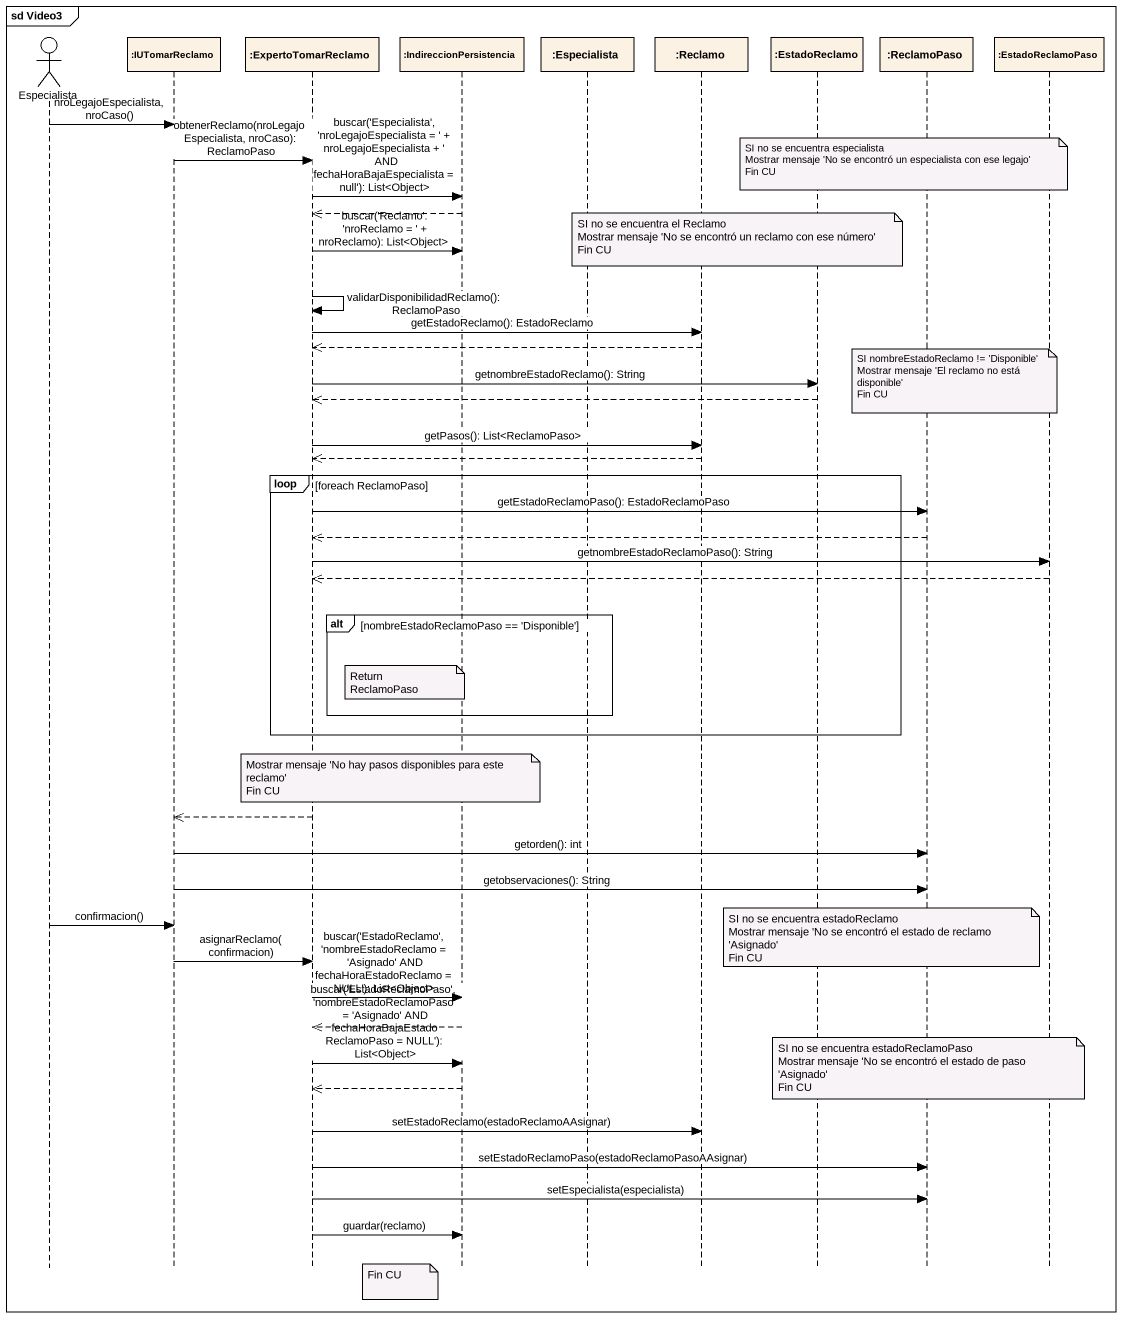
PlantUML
@startuml
mainframe sd Video3
hide footbox
actor Especialista
participant ":IUTomarReclamo" as IUTomarReclamo
participant ":ExpertoTomarReclamo" as ExpertoTomarReclamo
participant ":IndireccionPersistencia" as IndireccionPersistencia
participant ":Especialista" as Especialista_2
participant ":Reclamo" as Reclamo
participant ":EstadoReclamo" as EstadoReclamo
participant ":ReclamoPaso" as ReclamoPaso
participant ":EstadoReclamoPaso" as EstadoReclamoPaso

Especialista -> IUTomarReclamo : nroLegajoEspecialista, nroCaso()
IUTomarReclamo -> ExpertoTomarReclamo : obtenerReclamo(nroLegajoEspecialista, nroCaso): ReclamoPaso
note over ReclamoPaso
  SI no se encuentra especialista
  Mostrar mensaje 'No se encontró un especialista con ese legajo'
  Fin CU
end note
ExpertoTomarReclamo -> IndireccionPersistencia : buscar('Especialista', 'nroLegajoEspecialista = ' + nroLegajoEspecialista + ' AND fechaHoraBajaEspecialista = null'): List<Object>
IndireccionPersistencia -->> ExpertoTomarReclamo
note over Reclamo
  SI no se encuentra el Reclamo
  Mostrar mensaje 'No se encontró un reclamo con ese número'
  Fin CU
end note
ExpertoTomarReclamo -> IndireccionPersistencia : buscar('Reclamo'. 'nroReclamo = ' + nroReclamo): List<Object>
ExpertoTomarReclamo -> ExpertoTomarReclamo : validarDisponibilidadReclamo(): ReclamoPaso
ExpertoTomarReclamo -> Reclamo : getEstadoReclamo(): EstadoReclamo
Reclamo -->> ExpertoTomarReclamo
note over ReclamoPaso
  SI nombreEstadoReclamo != 'Disponible'
  Mostrar mensaje 'El reclamo no está disponible'
  Fin CU
end note
ExpertoTomarReclamo -> EstadoReclamo : getnombreEstadoReclamo(): String
EstadoReclamo -->> ExpertoTomarReclamo
ExpertoTomarReclamo -> Reclamo : getPasos(): List<ReclamoPaso>
Reclamo -->> ExpertoTomarReclamo
loop foreach ReclamoPaso
  ExpertoTomarReclamo -> ReclamoPaso : getEstadoReclamoPaso(): EstadoReclamoPaso
  ReclamoPaso -->> ExpertoTomarReclamo
  ExpertoTomarReclamo -> EstadoReclamoPaso : getnombreEstadoReclamoPaso(): String
  EstadoReclamoPaso -->> ExpertoTomarReclamo
  alt nombreEstadoReclamoPaso == 'Disponible'
    note over IndireccionPersistencia : Return ReclamoPaso
  end
end
note over IndireccionPersistencia
  Mostrar mensaje 'No hay pasos disponibles para este reclamo'
  Fin CU
end note
ExpertoTomarReclamo -->> IUTomarReclamo
IUTomarReclamo -> ReclamoPaso : getorden(): int
IUTomarReclamo -> ReclamoPaso : getobservaciones(): String
Especialista -> IUTomarReclamo : confirmacion()
note over ReclamoPaso
  SI no se encuentra estadoReclamo
  Mostrar mensaje 'No se encontró el estado de reclamo 'Asignado'
  Fin CU
end note
IUTomarReclamo -> ExpertoTomarReclamo : asignarReclamo(confirmacion)
ExpertoTomarReclamo -> IndireccionPersistencia : buscar('EstadoReclamo', 'nombreEstadoReclamo = 'Asignado' AND fechaHoraEstadoReclamo = NULL'): List<Object>
IndireccionPersistencia -->> ExpertoTomarReclamo
ExpertoTomarReclamo -> IndireccionPersistencia : buscar('EstadoReclamoPaso', 'nombreEstadoReclamoPaso = 'Asignado' AND fechaHoraBajaEstadoReclamoPaso = NULL'): List<Object>
note over ReclamoPaso
  SI no se encuentra estadoReclamoPaso
  Mostrar mensaje 'No se encontró el estado de paso 'Asignado'
  Fin CU
end note
IndireccionPersistencia -->> ExpertoTomarReclamo
ExpertoTomarReclamo -> Reclamo : setEstadoReclamo(estadoReclamoAAsignar)
ExpertoTomarReclamo -> ReclamoPaso : setEstadoReclamoPaso(estadoReclamoPasoAAsignar)
ExpertoTomarReclamo -> ReclamoPaso : setEspecialista(especialista)
ExpertoTomarReclamo -> IndireccionPersistencia : guardar(reclamo)
note left of IndireccionPersistencia : Fin CU
@enduml
